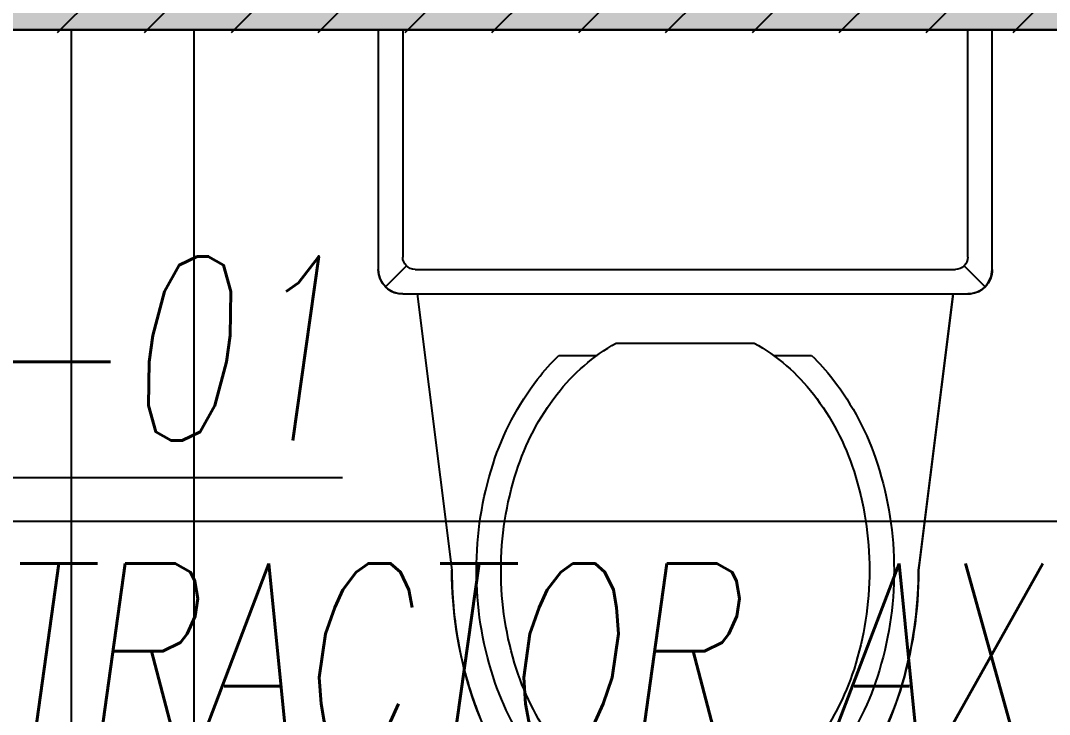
# Model space of a CAD drawing. Header units: millimetres. Extents: x -3 to 53, y -269 to 39.
# Drawn here: x 31.609 to 32.446, y -11.024 to -10.459 of the extents above; entities that cross this region are included whole.
import ezdxf
from ezdxf import colors
from ezdxf.entities.mleader import LeaderData, LeaderLine
from ezdxf.math import Vec2, Vec3

# ---------------------------------------------------------------- set-up
doc = ezdxf.new("R2010")
doc.units = ezdxf.units.MM
doc.header["$LTSCALE"] = 15
doc.linetypes.add('HIDDEN2', pattern=[0.1875, 0.125, -0.0625])
doc.layers.get('0').update_dxf_attribs({"color": 250})
for name, color, linetype in [('A-EST HATCH', 250, 'Continuous'), ('A-EST PLACAS', 250, 'Continuous'), ('A-MURO BAJO', 251, 'Continuous'), ('A-PROYECCIONES', 250, 'HIDDEN2'), ('A-SANITARIOS', 250, 'Continuous'), ('L6 Linea fina', 141, 'Continuous'), ('MURO CF 60', 250, 'Continuous')]:
    doc.layers.add(name, color=color, linetype=linetype)
doc.layers.add('A-MUROS', color=252, linetype='Continuous', lineweight=30)
doc.styles.add('JNV ING', font='romans.shx', dxfattribs={"width": 0.7, "oblique": 8, "height": 0.15})

# ---------------------------------------------------------------- blocks, each defined once
blk = doc.blocks.new('EST-P2')
at = {"layer": 'A-EST HATCH'}
h = blk.add_hatch(color=256, dxfattribs=at)
h.dxf.hatch_style = 1
h.paths.add_polyline_path([(-10.50000063470543, -10.9899665045119), (-10.50000129925456, -4.924999967523888), (-12.00000737878901, -4.924999496749496), (-12.00000785233217, -5.674999358024849), (-12.15000785233315, -5.674999358024849), (-12.15000785233315, -4.725000761257103), (-10.3500001713555, -4.725000079245259), (-10.349999839817, -5.600016880279735), (-8.849999883939319, -5.600016909803802), (-8.849999883834727, -5.100000029723926), (-8.700000001626904, -5.100000000597809), (-8.699999839806424, -5.800016880683231), (-10.34999983985335, -5.800016880273958), (-10.35000075201947, -10.98996648821054)])
h.paths.add_polyline_path([(-31.60000013600984, -0.9250005410205091), (-30.00000013627732, -0.9250005455807155), (-30.00000013572435, 2.174999419983912), (-31.20000014537436, 2.174999411650212), (-31.20000014495872, 2.324999423007618), (-29.85000014606885, 2.324999419538806), (-29.85000013601029, -1.075000545135609), (-31.60000013600984, -1.075000543839124)])
h.paths.add_polyline_path([(-32.40000014606903, 2.324999431198073), (-32.55000014606912, 2.324999429149436), (-32.55000013601057, -1.075000545135609), (-32.40000013601002, -1.075000545135609)])
h.paths.add_polyline_path([(-37.9000013001411, 2.7999636380599), (-38.20000129737505, 2.799963638105872), (-38.20000130011175, 2.649964368369048), (-38.05000998435446, 2.649964368369048), (-38.05000998452397, -0.4250015744579656), (-37.90000014002135, -0.4250015732155958)])
h.paths.add_polyline_path([(-34.95000014635434, 2.174999420458214), (-34.95000015558207, -0.925000545581625), (-33.35000013655736, -0.9250005501800302), (-33.35000013614172, -1.075000550180121), (-35.10000015603055, -1.075000544987816), (-35.10000014578782, 2.324999419862586), (-33.75000014605166, 2.324999424018522), (-33.75000014563648, 2.174999424018885)])
h.paths.add_polyline_path([(-44.20000099346544, 2.649999997754549), (-44.80000099348126, 2.64999999962356), (-44.80000099348126, 2.799999999251213), (-44.05000099344852, 2.799999999244847), (-44.05000099339031, -0.6000000007552444), (-45.20000099343451, -0.6000000007447852), (-45.20000099349272, -0.4500000011175871), (-44.20000099342542, -0.4500000029906914)])
h.paths.add_polyline_path([(-46.00000099348108, 2.799999999254851), (-46.00000099342287, -0.6000000007447852), (-46.15000099339977, -0.6000000007447852), (-46.15000099345798, 2.799999999254851)])
h.paths.add_polyline_path([(-46.95000099350455, -0.4500000029802322), (-48.55000099348126, -0.4500000029802322), (-48.55000099348126, 2.649999997764553), (-47.3500009934578, 2.649999998230214), (-47.3500009934578, 2.799999997857867), (-48.70000099345816, 2.799999999254851), (-48.70000099339995, -0.6000000007447852), (-46.95000099344634, -0.6000000026074304)])
h.paths.add_polyline_path([(-44.20000099346544, -10.90000002779371), (-44.80000099348126, -10.90000002966272), (-44.80000099348126, -11.05000002929037), (-44.05000099344852, -11.050000029284), (-44.05000099339034, -7.649999995072356), (-45.20000099343454, -7.649999995082815), (-45.20000099349275, -7.799999994710014), (-44.20000099342545, -7.799999992836909)])
h.paths.add_polyline_path([(-46.00000099348108, -11.05000002929401), (-46.0000009934229, -7.649999995082815), (-46.1500009933998, -7.649999995082815), (-46.15000099345798, -11.05000002929401)])
h.paths.add_polyline_path([(-46.95000099350457, -7.799999992847368), (-48.55000099348129, -7.799999992847368), (-48.55000099348126, -10.90000002780371), (-47.3500009934578, -10.90000002826937), (-47.3500009934578, -11.05000002789702), (-48.70000099345816, -11.05000002929401), (-48.70000099339998, -7.649999995082815), (-46.95000099344637, -7.64999999322017)])
h.paths.add_polyline_path([(-41.35000063237021, -7.550018344227258), (-41.2000004288308, -7.550018360855873), (-41.20000020748439, -10.89996664186113), (-41.05000013559774, -10.89996614150229), (-41.05000013833467, -11.04996551939586), (-41.34999997975697, -11.04996464716772)])
h.paths.add_polyline_path([(-31.60000022520626, -7.325000390841193), (-30.00000022547374, -7.325000386280987), (-30.00000022492077, -10.42500035184561), (-31.20000023457078, -10.42500034351191), (-31.20000023415514, -10.57500035486931), (-29.85000023526527, -10.5750003514005), (-29.85000022520671, -7.175000386726094), (-31.60000022520626, -7.175000388022578)])
h.paths.add_polyline_path([(-32.40000023526545, -10.57500036305977), (-32.55000023526554, -10.57500036101113), (-32.55000022520699, -7.175000386726094), (-32.40000022520644, -7.175000386726094)])
h.paths.add_polyline_path([(-37.89999314488091, -11.05000035301789), (-38.19999916391139, -11.04996541118512), (-38.19999922330497, -10.89999983221252), (-38.05001009855857, -10.90000036660145), (-38.05001007372039, -7.824999357403737), (-37.90000022921777, -7.824999358645652)])
h.paths.add_polyline_path([(-34.95000023555076, -10.42500035231991), (-34.95000024477849, -7.325000386280077), (-33.35000022575377, -7.325000381681672), (-33.35000022533814, -7.175000381681581), (-35.10000024522697, -7.175000386873887), (-35.10000023498424, -10.57500035172428), (-33.75000023524808, -10.57500035588022), (-33.7500002348329, -10.42500035588058)])
h.paths.add_polyline_path([(-18.45000085748325, -0.9250005410205091), (-20.05000085721576, -0.9250005455807155), (-20.05000085776874, 2.174999419983912), (-18.85000084811873, 2.174999411650212), (-18.85000084853436, 2.324999423007618), (-20.20000084742423, 2.324999419538806), (-20.20000085748279, -1.075000545135609), (-18.45000085748325, -1.075000543839124)])
h.paths.add_polyline_path([(-17.65000084742405, 2.324999431198073), (-17.50000084742396, 2.324999429149436), (-17.50000085748252, -1.075000545135609), (-17.65000085748306, -1.075000545135609)])
h.paths.add_polyline_path([(-11.85000085309849, 2.799963638105872), (-11.85000085309022, 2.649964368377319), (-11.99999098413082, 2.64999952039522), (-11.99999100896912, -0.4250015744579656), (-12.15000085347174, -0.4250015732155958), (-12.15000085305795, 2.799963721959003)])
h.paths.add_polyline_path([(-15.10000084713874, 2.174999420458214), (-15.10000083791101, -0.925000545581625), (-16.70000085693573, -0.9250005501800302), (-16.70000085735137, -1.075000550180121), (-14.95000083746254, -1.075000544987816), (-14.95000084770527, 2.324999419862586), (-16.30000084744142, 2.324999424018522), (-16.30000084785661, 2.174999424018885)])
h.paths.add_polyline_path([(-10.35000128359141, -2.449983120607705), (-8.70000056467859, -2.449983120198432), (-8.70000056453003, -3.150000000283853), (-8.850000001626114, -3.150000000328028), (-8.849999883939404, -2.649983473652753), (-10.34999983981692, -2.649982905311585), (-10.35000017135584, -3.52500085261649), (-12.15000794152957, -3.525000170604596), (-12.15000794152959, -2.575001573836882), (-12.00000469757745, -2.575001573836882), (-12.00000747230165, -3.325000958923429), (-10.50000139276744, -3.325001001447635), (-10.50000148259957, 2.739964582304204), (-10.35000055847362, 2.739965046626345)])
h.paths.add_polyline_path([(-5.850000000027677, 2.649999997754549), (-5.250000000011852, 2.64999999962356), (-5.250000000011852, 2.799999999251213), (-6.000000000044594, 2.799999999244847), (-6.000000000102773, -0.6000000007552444), (-4.850000000058571, -0.6000000007447852), (-4.850000000000364, -0.4500000011175871), (-5.850000000067666, -0.4500000029906914)])
h.paths.add_polyline_path([(-4.050000000012034, 2.799999999254851), (-4.050000000070213, -0.6000000007447852), (-3.900000000093314, -0.6000000007447852), (-3.900000000035135, 2.799999999254851)])
h.paths.add_polyline_path([(-3.09999999998854, -0.4500000029802322), (-1.500000000011823, -0.4500000029802322), (-1.500000000011852, 2.649999997764553), (-2.700000000035317, 2.649999998230214), (-2.700000000035317, 2.799999997857867), (-1.350000000034953, 2.799999999254851), (-1.350000000093132, -0.6000000007447852), (-3.100000000046748, -0.6000000026074304)])
h.paths.add_polyline_path([(-4.050000847831001, -11.05000002929401), (-4.050000000070213, -7.649964681646122), (-3.900000000093314, -7.649964681646122), (-3.900000847854102, -11.05000002929401)])
h.paths.add_polyline_path([(-3.09999999998854, -7.799964679410675), (-1.500000000011823, -7.799964679410675), (-1.500000847830819, -10.90000002780371), (-2.700000847854284, -10.90000002826937), (-2.700000847854284, -11.05000002789702), (-1.35000084785392, -11.05000002929401), (-1.350000000093132, -7.649964681646122), (-3.100000000046748, -7.649964679783476)])
h.paths.add_polyline_path([(-8.70000056466219, -7.55001836576778), (-8.850000564662167, -7.550018339315354), (-8.85000044438766, -10.89996478176466), (-8.999999603813933, -10.89996411300831), (-8.999999603813933, -11.04996541118512), (-8.700001370706843, -11.05000003078299)])
h.paths.add_polyline_path([(-18.45000076828683, -7.325000390841193), (-20.05000076801934, -7.325000386280987), (-20.05000076857232, -10.42500035184561), (-18.85000075892231, -10.42500034351236), (-18.85000075933795, -10.57500035486931), (-20.20000075822782, -10.5750003514005), (-20.20000076828637, -7.175000386726094), (-18.45000076828683, -7.175000388022578)])
h.paths.add_polyline_path([(-17.65000075822763, -10.57500036305977), (-17.50000075822754, -10.57500036101113), (-17.5000007682861, -7.175000386726094), (-17.65000076828665, -7.175000386726094)])
h.paths.add_polyline_path([(-12.15000075772195, -11.05000035217212), (-11.85000182986579, -11.04996457004905), (-11.85000182958157, -10.89996541194492), (-11.9999908949344, -10.90000045225691), (-11.9999909197727, -7.824999357403737), (-12.15000076427532, -7.824999358645652)])
h.paths.add_polyline_path([(-15.10000075794233, -10.42500035231991), (-15.10000074871459, -7.325000386280077), (-16.70000076773931, -7.325000381681672), (-16.70000076815495, -7.175000381681581), (-14.95000074826612, -7.175000386873887), (-14.95000075850885, -10.57500035172428), (-16.30000075824501, -10.57500035588022), (-16.30000075866019, -10.42500035588058)])
h.paths.add_polyline_path([(-39.70000118196484, -4.725000094042443), (-37.89999314115994, -4.725000761257103), (-37.89999350098716, -5.674999358024849), (-38.04999674493931, -5.674999358024849), (-38.04999397453133, -4.924999496750367), (-39.54999955291305, -4.924999967525252), (-39.55000048054964, -10.98996514186822), (-39.70000029600939, -10.98996648821105), (-39.70000115363882, -5.800016880273958), (-41.35000115368575, -5.800016880683231), (-41.35000115383218, -5.100000029755304), (-41.2000011096593, -5.100000029723926), (-41.20000110955471, -5.60001688064585), (-39.70000115367611, -5.600016880273866)])
h.paths.add_polyline_path([(-6.000000847863561, -11.050000029284), (-6.000000000102773, -7.649964681635662), (-4.850000000058571, -7.649964681646122), (-4.850000000000364, -7.79996468127332), (-5.850000000067666, -7.799964679400215), (-5.850000847846644, -10.90000002779371), (-5.250000847830819, -10.90000002966272), (-5.250000847830819, -11.05000002929037)])
h.paths.add_polyline_path([(-3.096755040751759, -2.700000001541412), (-2.949999999019383, -2.700000001541412), (-2.949999999019383, -1.500000000745331), (-5.100000000103137, -1.500000000745331), (-5.100000000160435, -1.650000000744967), (-4.649999999076783, -1.650000000744967), (-4.649999999076783, -3.250000000744969), (-4.44999999907678, -3.250000000744969), (-4.44999999907678, -1.650000000744967), (-3.099999999076772, -1.650000000744967), (-3.100000000106775, -2.700000001486387)], flags=17)
h.paths.add_polyline_path([(-3.096755040751759, -5.549964680849495), (-2.949999999019383, -5.549964680849495), (-2.949999999019383, -6.749964681645576), (-5.100000000103137, -6.749964681645576), (-5.100000000160435, -6.59996468164594), (-4.649999999076783, -6.599982340891316), (-4.649999999076783, -5.000000000136694), (-4.44999999907678, -5.000000000136694), (-4.44999999907678, -6.600000000136696), (-3.099999999076772, -6.59996468164594), (-3.100000000106775, -5.54996468090452)], flags=17)
h.paths.add_polyline_path([(-8.850051767291461, -4.050000000440832), (-6.000000001065018, -4.050000001516306), (-6.000000000102773, -1.499999999712145), (-5.850000000102682, -1.500000000745331), (-5.850000000102682, -4.050001442174107), (-3.099999999757529, -4.050000000440832), (-3.099999999757529, -3.450036362671323), (-2.949999999693773, -3.450036362727712), (-2.949999999983447, -4.050000000594533), (-0.2000000016540042, -4.050000001721948), (-0.2000000000232802, 0), (0, 0), (-3.239819079681183e-09, -8.250000000881663), (-0.2000000000232802, -8.250000000881663), (-0.2000006736274287, -4.199999999313416), (-2.950000671956872, -4.200000000440831), (-2.949999999693773, -4.799964680848131), (-3.099999999757529, -4.79996468090452), (-3.099999999983083, -4.19999855767372), (-5.850000673039716, -4.199998558707556), (-5.850000000102682, -6.749964681645576), (-6.000000000102773, -6.749964682678762), (-6.000000001065018, -4.19999999936536), (-8.850053003186957, -4.200000000440831)])
h.paths.add_polyline_path([(-8.700001370706389, 2.800000000743829), (-8.69999987801856, -0.6999816748217782), (-8.850000555554828, -0.6999816801734013), (-8.85000044438766, 2.649963738188823), (-8.999999725800535, 2.649964368360791), (-9.000001540133582, 2.799964367608759)])
h.paths.add_polyline_path([(-39.70000205580655, 2.739965444635182), (-39.70000115363871, -2.449983120607705), (-41.35000115368564, -2.449983120198432), (-41.35000099186618, -3.150036361468789), (-41.20000110963838, -3.150036361499712), (-41.20000110955459, -2.64998312023581), (-39.70000151350334, -2.649983120607928), (-39.70000118196444, -3.525000964330488), (-37.89999305196352, -3.525000170604596), (-37.89999341179075, -2.575001573836882), (-38.04999341179175, -2.575001573836882), (-38.0499938810183, -3.32500109081586), (-39.54999945940025, -3.325001019594495), (-39.55000067059947, 2.739964814463612)])
h.paths.add_polyline_path([(-47.10000099350967, -4.050013291886113), (-49.85000099183894, -4.050000000440832), (-49.85000099346981, 0), (-50.05000099349309, 0), (-50.0500009902533, -8.249964682390907), (-49.85000099346981, -8.249964682390907), (-49.85000099183908, -4.199964681645394), (-47.10000099350967, -4.199987751689729), (-47.10000099379933, -4.799999999338883), (-46.95000099373557, -4.799999999395272), (-46.95000099351003, -4.199988987585254), (-44.20000099242682, -4.199998875389735), (-44.2000009933904, -6.750000000136328), (-44.05000099339031, -6.750000001169514), (-44.05000099242807, -4.199964681950075), (-41.1999479908967, -4.199964681950075), (-41.19994922620162, -4.050036361625768), (-44.05000099242807, -4.050036361625768), (-44.05000099339031, -1.500036360897081), (-44.2000009933904, -1.500036361930267), (-44.20000099242679, -4.050037803359043), (-46.95000099351003, -4.050012055990589), (-46.95000099892866, -3.450000001542321), (-47.10000099899241, -3.45000000159871)])
h.paths.add_polyline_path([(-41.35000124205135, 2.799963638059914), (-41.05000138967904, 2.799964367609256), (-41.05000138967904, 2.649964368369048), (-41.20000054910543, 2.649963738188823), (-41.19997714589408, -0.6999816781187462), (-41.35000063237021, -0.6999816768766323)])
h.paths.add_polyline_path([(-46.95324595793443, -2.700000001597346), (-47.1000009996668, -2.700000001597346), (-47.1000009944737, -1.500036361930267), (-44.95000099338995, -1.500036361930267), (-44.95000099333265, -1.650036361929903), (-45.40000099441633, -1.650036374221379), (-45.40000100710429, -3.250036374221381), (-45.6000010071043, -3.250036373031882), (-45.60000099441632, -1.650036373031881), (-46.95000099441631, -1.650036361929903), (-46.95000099857941, -2.700000001542321)], flags=17)
h.paths.add_polyline_path([(-46.95324595274134, -5.549999999339793), (-47.10000099447372, -5.549999999339793), (-47.1000009944737, -6.750000000136328), (-44.95000099338995, -6.750000000136328), (-44.95000099333265, -6.600000000136692), (-45.40000103366975, -6.600036373613108), (-45.40000102098178, -5.00003637361311), (-45.60000102098176, -5.000036372423612), (-45.60000103366976, -6.60003637242361), (-46.95000099441631, -6.600000000136692), (-46.95000099338633, -5.549999999395272)], flags=17)
h.paths.add_polyline_path([(-26.70002107612815, -3.524989066315033), (-26.85003771051467, -3.524989066315033), (-26.85003754128025, 0.1750037156820845), (-26.70002090689373, 0.1750037156820845)])
h.paths.add_polyline_path([(-22.44999903582013, -3.524996079928457), (-13.05000794153011, -3.524999829600471), (-13.05000795735441, -3.375001401399583), (-16.60001236679109, -3.375001463395744), (-16.60001236679064, -1.975000542962459), (-16.80001236679118, -1.975000542962004), (-16.80001236679072, -3.375000964293246), (-19.70001238532178, -3.375000964293246), (-19.70001238532178, -1.975000537769699), (-19.85001238532097, -1.975000537769699), (-19.85001238532188, -3.375000964293246), (-22.24999903580967, -3.375000964215328), (-22.24999903572251, -2.124998626029331), (-20.59999902051256, -2.125000544220061), (-20.59999902070537, -1.975000608505784), (-22.87500080057644, -1.975000544541341), (-22.87499903584203, -2.124997928505433), (-22.44999903572251, -2.124998626018872)])
h.paths.add_polyline_path([(-22.89999903580656, -3.524996313768774), (-24.90000054445978, -3.524996313713924), (-24.90000054470833, -3.374996316995759), (-23.05000054549373, -3.374996313764591), (-23.05000054470877, 0.02500371565759352), (-24.90000054471518, 0.02500371567260018), (-24.90000054470495, 0.174996042145569), (-23.05000054336863, 0.1749976480762889), (-23.05000054401717, 2.324999403769986), (-22.20000084905132, 2.324999403474401), (-22.20000084786807, 2.174999404964517), (-22.90000079628544, 2.17499940515733)])
h.paths.add_polyline_path([(-27.60000206045929, -2.125001903451029), (-27.60000311738412, -3.524996304909944), (-36.99999305196297, -3.524999829600471), (-36.99999303613868, -3.375001401399583), (-33.44998862670201, -3.375001463395744), (-33.44998862670201, -1.975000542962459), (-33.24998862670191, -1.975000542962004), (-33.24998862670236, -3.375000964293246), (-30.34998860817132, -3.375000964293246), (-30.34998860817132, -1.975000537769699), (-30.19998860817168, -1.975000537769699), (-30.19998860817122, -3.375000964293246), (-27.80000311738412, -3.375003597187373), (-27.80000311729695, -2.125001790207833), (-29.4500031325905, -2.125000544541432), (-29.45000313258959, -1.975000608827155), (-27.2550382360171, -1.975000547613146), (-27.25504338835097, -2.125002243186259)])
h.paths.add_polyline_path([(-27.23003832860366, 2.174999405249658), (-27.85000014562502, 2.174999404964517), (-27.85000014444176, 2.324999403474401), (-27.03003858087193, 2.324999403759541), (-27.03004354942088, -3.524996079940767), (-27.23004124878013, -3.524996136185024)])
h.paths.add_polyline_path([(-27.03003832521351, -6.300000384269438), (-27.03003832521351, -10.57499842788046), (-27.85000023363818, -10.5750003353361), (-27.85000023482144, -10.42500033682621), (-27.23003832521352, -10.42500033702902), (-27.23003832521352, -6.300000384269445)])
h.paths.add_polyline_path([(-28.99998904648918, -6.275000232744301), (-28.99998904668199, -6.125000297030024), (-27.23003832521352, -6.125000387330712), (-27.23003832521352, -4.874982653183416), (-29.74998869736766, -4.874999967567543), (-29.74998869736811, -6.275000394092), (-29.89998869736775, -6.275000394092), (-29.89998869736775, -4.874999967568453), (-33.24998871589878, -4.874999967568453), (-33.24998871589833, -6.275000388899695), (-33.44998871589888, -6.27500038889924), (-33.44998871589843, -4.874999468465955), (-36.9999931253351, -4.874999530462116), (-36.99999314115939, -4.725001102261228), (-27.03003832521351, -4.725004851943833), (-27.03003832521351, -6.275000384269443)])
h.paths.add_polyline_path([(-23.05000373867705, -6.300000396544284), (-23.05001129453589, -10.02496565569915), (-26.70000054287769, -10.02498012681208), (-26.7000005436239, -7.374980125363614), (-24.35000054419424, -7.374980126247642), (-24.35000054427383, -6.824979881602154), (-24.0500005442741, -6.824979881602154), (-24.05000054427364, -6.674979844576988), (-24.50000054431979, -6.674979844576995), (-24.50000054426508, -7.224980140518561), (-26.70000247697979, -7.224981228847199), (-26.70001443003252, -4.874999983194311), (-24.05000054386423, -4.874999983194311), (-24.05000054386423, -4.724982398812848), (-26.85002808715944, -4.724982398812823), (-26.850001499095, -10.17499876448456), (-23.05001159885529, -10.17499217372289), (-23.05001241024681, -10.57500033651402), (-22.2000007598549, -10.5750003353361), (-22.20000075867165, -10.42500033682621), (-22.90000070708902, -10.4250003371218), (-22.90000079911783, -6.300000384258997)])
h.paths.add_polyline_path([(-21.05001194690783, -6.275000232744301), (-21.05001194690692, -6.125000297030024), (-22.85000071153513, -6.125000388265089), (-22.85000071153513, -4.87499996754751), (-20.30001229612408, -4.874999967568453), (-20.30001229612544, -6.275000394092), (-20.15001229612535, -6.275000394092), (-20.15001229612535, -4.874999967568453), (-16.80001227759431, -4.874999967568453), (-16.80001227759476, -6.27500038889924), (-16.60001227759467, -6.27500038889924), (-16.60001227759467, -4.874999468465955), (-13.05000785233324, -4.875000368994858), (-13.05000785233369, -4.725001102261228), (-23.05000054386483, -4.724988897379387), (-23.05000368796612, -6.275000396544286)])
at = {"layer": 'A-EST PLACAS'}
blk.add_lwpolyline([(-21.05001194690783, -6.275000232744301), (-21.05001194690783, -6.125000297030024), (-22.85000071153513, -6.125000388265089), (-22.85000071153513, -4.87499996754751), (-20.30001229612408, -4.874999967568453), (-20.30001229612544, -6.275000394092), (-20.15001229612535, -6.275000394092), (-20.15001229612535, -4.874999967568453), (-16.80001227759431, -4.874999967568453), (-16.80001227759431, -6.27500038889924), (-16.60001227759467, -6.27500038889924), (-16.60001227759467, -4.874999468465955), (-13.05000785233324, -4.875000368994858), (-13.05000785233324, -4.725001102261228), (-23.05000054386483, -4.724988897379387), (-23.05000368796612, -6.275000396544286)], close=True, dxfattribs=at)
blk = doc.blocks.new('SIFON JET_PLANTA')
at = {"extrusion": (-2.646977960169689e-23, 6.617444900424221e-24, -1)}
for p, q in [((-0.2110491151570617, 0.2419342323873774, -3.260684523665769e-09), (-0.2091421356236882, 0.2441421356238056, 9.187747547508898e-07)), ((-0.209142135623722, 0.2441421356237647, -3.428540049601001e-09), (-0.2076562230664241, 0.2454861233914141, 9.186608653103385e-07)), ((-0.2076562230664578, 0.2454861233913732, -3.542429490152305e-09), (-0.2054873268334223, 0.2470298554277655, 9.185133990765679e-07)), ((-0.2054873268334561, 0.2470298554277246, -3.689895723922894e-09), (-0.2006745375231418, 0.2491781027190072, 9.182435303340176e-07)), ((-0.2006745375231755, 0.2491781027189663, -3.959764466473254e-09), (-0.1949999999999577, 0.2500000000000551, 9.1800217611641e-07)), ((-0.1949999999999914, 0.2500000000000142, -4.201118684080885e-09), (-0.1949999999999914, 0.2500000000000142, 9.180021761164091e-07)), ((-0.1949999999999914, 0.250000000000032, -4.201118684081732e-09), (-0.1605058142523461, 0.250000000000032, 9.167593999205773e-07)), ((-0.1605058142523799, 0.250000000000016, -5.44389487991362e-09), (-0.09749999999993442, 0.250000000000016, 9.144893905130537e-07)), ((-0.09749999999996817, 0.2500000000000124, -7.713904287437118e-09), (-0.03228240832191531, 0.2500000000000124, 9.121396939270839e-07)), ((-0.03228240832194906, 0.2500000000000124, -1.006360087340691e-08), (9.059419880941277e-14, 0.2500000000000124, 9.109766049096974e-07)), ((5.684341886080801e-14, 0.2500000000000107, -1.122668989079351e-08), (8.704148513061227e-14, -0.2499999999999467, 9.334299846912792e-07)), ((-0.2148648745153778, 0.2323209395701191, -2.691506340256937e-09), (-0.214189635780313, 0.2356354129057401, 9.193386183168464e-07)), ((-0.2141896357803468, 0.2356354129056992, -2.864676483644466e-09), (-0.2128690177696928, 0.2389832179059717, 9.191406992638137e-07)), ((-0.2128690177697266, 0.2389832179059308, -3.062595536677235e-09), (-0.211049115157028, 0.2419342323874183, 9.189426102768251e-07)), ((-0.214999999999975, 0.2277777561377246, -2.482618316187103e-09), (-0.2148648745153441, 0.23232093957016, 9.195117884602339e-07)), ((-0.214999999999975, 0.223407229875134, -2.286352144148442e-09), (-0.214999999999975, 0.2277777561377654, 9.197206764843035e-07)), ((-0.432210441967305, 0.1909736947541507, 6.995914495634127e-09), (-0.2149999999999412, 0.2181249999999277, 9.201541504833075e-07)), ((-0.214999999999975, 0.2181249999998869, -2.049144317183412e-09), (-0.214999999999975, 0.2234072298751748, 9.199169426563425e-07)), ((-0.501611515915414, 0.1841594235842532, 9.802342803657152e-09), (-0.486451737762966, 0.1866929083471653, 9.313456818802872e-07)), ((-0.4864517377629998, 0.1866929083471245, 9.142387079796397e-09), (-0.476325640091158, 0.1879815781804677, 9.309229830721864e-07)), ((-0.4763256400911917, 0.1879815781804268, 8.719688271695474e-09), (-0.472601072678053, 0.1883752455952905, 9.307711139053948e-07)), ((-0.4726010726780867, 0.1883752455952497, 8.56781910490419e-09), (-0.4635665261400082, 0.1891519924890659, 9.304107309244032e-07)), ((-0.4635665261400419, 0.189151992489025, 8.207436123912353e-09), (-0.4548818271279345, 0.1896621040887752, 9.300749261766331e-07)), ((-0.4548818271279682, 0.1896621040887343, 7.871631376142573e-09), (-0.4489610642710851, 0.189877525156156, 9.298519356937922e-07)), ((-0.4489610642711188, 0.1898775251561151, 7.648640893301575e-09), (-0.4400000000002287, 0.1900000000001096, 9.295235814114594e-07)), ((-0.4400000000002624, 0.1900000000000688, 7.320286610968538e-09), (-0.4322104419672712, 0.1909736947541916, 9.291992092961248e-07)), ((-0.538456097529151, 0.1748689170808753, 1.154700694393088e-08), (-0.5346469604196233, 0.1760426435289713, 9.335603557289292e-07)), ((-0.5346469604196571, 0.1760426435289304, 1.135706092843837e-08), (-0.526487400676082, 0.178387881251723, 9.331610614306326e-07)), ((-0.5264874006761158, 0.1783878812516821, 1.095776663014199e-08), (-0.5215876260469106, 0.1796871359188952, 9.329261842390465e-07)), ((-0.5215876260469443, 0.1796871359188543, 1.072288943855563e-08), (-0.5148298055683025, 0.1813470437631661, 9.326081685464604e-07)), ((-0.5148298055683362, 0.1813470437631253, 1.040487374596956e-08), (-0.5079056557306192, 0.1828912696060172, 9.322893551486932e-07)), ((-0.5079056557306529, 0.1828912696059763, 1.008606034820244e-08), (-0.5016115159153802, 0.184159423584294, 9.32005637604148e-07)), ((-0.5692866238860397, 0.1629336877654417, 1.319375920308261e-08), (-0.5517389661650203, 0.1702846322552549, 9.344347298871692e-07)), ((-0.551738966165054, 0.1702846322552141, 1.223143508667838e-08), (-0.5464986426603478, 0.1721905151990395, 9.341603414963225e-07)), ((-0.5464986426603815, 0.1721905151989986, 1.195704669583162e-08), (-0.5384560975291173, 0.1748689170809161, 9.337503017444218e-07)), ((-0.5567837164978986, -0.1683267732967924, 2.761913120311406e-08), (-0.5597879627215061, -0.167102219350447, 9.498756739502055e-07)), ((-0.5542599550127232, -0.1693215216444433, 2.757287460992193e-08), (-0.5567837164978648, -0.1683267732967515, 9.498224260036049e-07)), ((-0.5509595690538625, -0.1705762700116864, 2.751031310565623e-08), (-0.5542599550126894, -0.1693215216444024, 9.497761694104127e-07)), ((-0.5491110235095409, -0.1712564991909034, 2.747425954077591e-08), (-0.5509595690538287, -0.1705762700116455, 9.497136079061471e-07)), ((-0.5464654464370966, -0.1722021797022677, 2.742141062860887e-08), (-0.5491110235095071, -0.1712564991908625, 9.496775543412665e-07)), ((-0.5448715340302499, -0.1727562536923344, 2.73888659108735e-08), (-0.5464654464370629, -0.1722021797022268, 9.496247054290997e-07)), ((-0.5427723222940095, -0.1734681511094109, 2.734520331942132e-08), (-0.5448715340302162, -0.1727562536922935, 9.495921607113643e-07)), ((-0.5412394318687621, -0.1739752837544817, 2.731274915274605e-08), (-0.5427723222939758, -0.1734681511093701, 9.495484981199122e-07)), ((-0.5384560975291528, -0.1748689170808415, 2.725259977277297e-08), (-0.5412394318687284, -0.1739752837544408, 9.495160439532369e-07)), ((-0.5351533924545393, -0.1758895127052984, 2.717943967316116e-08), (-0.5384560975285897, -0.1748689170809676, 9.494558945732523e-07)), ((-0.5384560975286234, -0.1748689170810085, 2.725259977276138e-08), (-0.5384560975286234, -0.1748689170810085, 9.494558945732636e-07)), ((-0.5320595838921651, -0.1768111126866945, 2.710936024268324e-08), (-0.5351533924545055, -0.1758895127052575, 9.493827344736519e-07)), ((-0.5295692091748609, -0.1775289582753832, 2.705187172138512e-08), (-0.5320595838921314, -0.1768111126866536, 9.493126550431741e-07)), ((-0.5267012421251263, -0.1783293271099691, 2.698448493975855e-08), (-0.5295692091748272, -0.1775289582753423, 9.49255166521876e-07)), ((-0.5238420334428611, -0.1790994117894442, 2.691605374631788e-08), (-0.5267012421250925, -0.1783293271099282, 9.491877797402494e-07)), ((-0.5267012421251263, -0.1783293271099691, 2.698448493975855e-08), (-0.5267012421251263, -0.1783293271099691, 9.491877797402494e-07)), ((-0.5217330945473755, -0.179649728174665, 2.686478461867758e-08), (-0.5238420334428273, -0.1790994117894034, 9.491193485468087e-07)), ((-0.5177102066111399, -0.1806581262686304, 2.676512960864445e-08), (-0.5217330945473417, -0.1796497281746241, 9.490680794191684e-07)), ((-0.5151304930052749, -0.1812764118060528, 2.669995141563581e-08), (-0.5177102066111061, -0.1806581262685896, 9.489684244091353e-07)), ((-0.5117511578319984, -0.1820530673352501, 2.661307588392227e-08), (-0.5151304930052412, -0.181276411806012, 9.489032462161267e-07)), ((-0.5093515742608314, -0.1825817740042552, 2.655036482182427e-08), (-0.5117511578319647, -0.1820530673352092, 9.488163706844131e-07)), ((-0.5066197257854679, -0.1831607982914196, 2.647794233145057e-08), (-0.5093515742607977, -0.1825817740042144, 9.487536596223152e-07)), ((-0.5022170271248463, -0.1840429912004655, 2.635893581814185e-08), (-0.5066197257854341, -0.1831607982913788, 9.486812371319412e-07)), ((-0.4973845327091819, -0.184939414917233, 2.622508343772264e-08), (-0.5022170271248125, -0.1840429912004247, 9.485622306186325e-07)), ((-0.4950185326224759, -0.1853510551841211, 2.61583252677824e-08), (-0.4973845327091482, -0.1849394149171921, 9.484283782382135e-07)), ((-0.4973845327091819, -0.184939414917233, 2.622508343772264e-08), (-0.4973845327091819, -0.184939414917233, 9.484283782382135e-07)), ((-0.4936322137527611, -0.1855839649652751, 2.611883740448157e-08), (-0.4950185326224421, -0.1853510551840802, 9.48361620068273e-07)), ((-0.4915561192845637, -0.1859213483981694, 2.605918948570524e-08), (-0.4936322137527274, -0.1855839649652342, 9.483221322049724e-07)), ((-0.4883773329170431, -0.186411495478513, 2.596667327471117e-08), (-0.4915561192845299, -0.1859213483981286, 9.482624842861959e-07)), ((-0.4861710798785577, -0.1867329505178024, 2.590162063619447e-08), (-0.4883773329170094, -0.1864114954784721, 9.48169968075202e-07)), ((-0.482379965094573, -0.1872496175366205, 2.578823403230739e-08), (-0.4861710798785239, -0.1867329505177615, 9.481049154366853e-07)), ((-0.4812123981290171, -0.1873996734484074, 2.575290678857124e-08), (-0.4823799650945393, -0.1872496175365796, 9.479915288327982e-07)), ((-0.4784655984097395, -0.1877359104666017, 2.566904283674267e-08), (-0.4812123981289833, -0.1873996734483665, 9.479562015890619e-07)), ((-0.4760831043526306, -0.188008523113778, 2.559544713273929e-08), (-0.4784655984097057, -0.1877359104665608, 9.478723376372335e-07)), ((-0.473477374897934, -0.188286493872809, 2.551404919196339e-08), (-0.4760831043525968, -0.1880085231137372, 9.477987419332301e-07)), ((-0.4694569532411084, -0.1886741291949683, 2.538660659391199e-08), (-0.4734773748979002, -0.1882864938727682, 9.477173439924543e-07)), ((-0.4651118553798419, -0.1890369641650267, 2.524635267295835e-08), (-0.4694569532410746, -0.1886741291949274, 9.475899013944028e-07)), ((-0.4639231279697302, -0.1891261001656268, 2.520752733285396e-08), (-0.4651118553798081, -0.1890369641649858, 9.474496474734492e-07)), ((-0.4651118553798419, -0.1890369641650267, 2.524635267295835e-08), (-0.4651118553798419, -0.1890369641650267, 9.474496474734492e-07)), ((-0.4618997463822261, -0.1892678333868965, 2.514099256679302e-08), (-0.4639231279696965, -0.189126100165586, 9.474108221333446e-07)), ((-0.4591747631283489, -0.1894388507389362, 2.505049515119853e-08), (-0.4618997463821923, -0.1892678333868556, 9.473442873672839e-07)), ((-0.4568088409443885, -0.1895688704977267, 2.497109312353752e-08), (-0.4591747631283152, -0.1894388507388953, 9.472537899516894e-07)), ((-0.4550217793499662, -0.1896557155434166, 2.491060777885496e-08), (-0.4568088409443547, -0.1895688704976859, 9.471743879240284e-07)), ((-0.4518108786426467, -0.1897872096384088, 2.480082859073221e-08), (-0.4550217793499325, -0.1896557155433758, 9.471139025793456e-07)), ((-0.4489813006263805, -0.1898749299486351, 2.470282217515992e-08), (-0.4518108786426129, -0.1897872096383679, 9.47004123391223e-07)), ((-0.4467311796758633, -0.189930900528914, 2.462426699172246e-08), (-0.4489813006263468, -0.1898749299485942, 9.469061169756508e-07)), ((-0.4428065726070525, -0.1899937610747742, 2.448569187349893e-08), (-0.4467311796758295, -0.1899309005288732, 9.468275617922131e-07)), ((-0.4400000000000013, -0.1900000000000386, 2.438485524496632e-08), (-0.4428065726070187, -0.1899937610747333, 9.466889866739898e-07)), ((-0.2149999999999768, -0.2181249999998567, 1.754142954223564e-08), (-0.4399999999999675, -0.1899999999999977, 9.465881500454572e-07)), ((-0.2149999999999768, -0.2269573117009198, 1.793806004018215e-08), (-0.2149999999999768, -0.2181249999998158, 9.397447243427263e-07)), ((-0.2149999999999768, -0.2300000000000022, 1.807469731205466e-08), (-0.2149999999999768, -0.226957311700879, 9.40141354840673e-07)), ((-0.214695445550209, -0.2334769849839446, 1.821986477933241e-08), (-0.214999999999943, -0.2299999999999613, 9.402779921125455e-07)), ((-0.2137821787714209, -0.236872391184896, 1.833943777288396e-08), (-0.2146954455501753, -0.2334769849839038, 9.404231595798232e-07)), ((-0.2126248424157993, -0.2394533025878864, 1.841364096647326e-08), (-0.2137821787713872, -0.2368723911848551, 9.405427325733745e-07)), ((-0.2137821787714209, -0.236872391184896, 1.833943777288396e-08), (-0.2137821787714209, -0.236872391184896, 9.405427325733745e-07)), ((-0.210784895309601, -0.2422815748202272, 1.847435884394304e-08), (-0.2126248424157655, -0.2394533025878456, 9.406169357669638e-07)), ((-0.2126248424157993, -0.2394533025878864, 1.841364096647326e-08), (-0.2126248424157993, -0.2394533025878864, 9.406169357669638e-07)), ((-0.2091421356237255, -0.2441421356237345, 1.849872431778531e-08), (-0.2107848948612876, -0.2422815753963388, 9.406776536541562e-07)), ((-0.2107848948613213, -0.2422815753963796, 1.847435885366533e-08), (-0.2107848953095672, -0.2422815748201863, 9.406776536444339e-07)), ((-0.210784895309601, -0.2422815748202272, 1.847435884394304e-08), (-0.210784895309601, -0.2422815748202272, 9.406776536444339e-07)), ((-0.2089551674391092, -0.2439551674392266, 1.848359198609606e-08), (-0.2091421356236918, -0.2441421356236937, 9.407020191182762e-07)), ((-0.2066631592050463, -0.2462471756732612, 1.850394086901055e-08), (-0.2089551674390755, -0.2439551674391858, 9.406868867865869e-07)), ((-0.2089551674391092, -0.2439551674392266, 1.848359198609606e-08), (-0.2089551674391092, -0.2439551674392266, 9.406868867865869e-07)), ((-0.2029210535074544, -0.2483645558435832, 1.846420283306158e-08), (-0.2066631592050125, -0.2462471756732203, 9.407072356695014e-07)), ((-0.2066631592050463, -0.2462471756732612, 1.850394086901055e-08), (-0.2066631592050463, -0.2462471756732612, 9.407072356695014e-07)), ((-0.1995164343200937, -0.2494833729377746, 1.839178172160033e-08), (-0.2029210535074206, -0.2483645558435423, 9.406674976335524e-07)), ((-0.2029210535074544, -0.2483645558435832, 1.846420283306158e-08), (-0.2029210535074544, -0.2483645558435832, 9.406674976335524e-07)), ((-0.194999999999995, -0.2499999999999858, 1.825226109750127e-08), (-0.1995164343200599, -0.2494833729377337, 9.405950765220912e-07)), ((5.329070518200751e-14, -0.2499999999999876, 1.122668989078864e-08), (-0.1949999999999612, -0.2499999999999876, 9.404555558979921e-07))]:
    blk.add_line(p, q, dxfattribs=at)
for p, q in [((-0.2091421356237504, 0.2441421356238926, -3.428540049605766e-09), (-0.1920710678117779, 0.2270710678117904, 9.189263149220095e-07)), ((-0.1949999999999932, 0.2500000000000302, -4.201118684081573e-09), (8.881784197001252e-14, 0.2500000000000302, 9.109766049096966e-07)), ((5.506706202140776e-14, 0.2500000000000284, -1.12266898907942e-08), (6.039613253960852e-14, -0.2499999999999307, 9.334299846912799e-07)), ((-0.2150000000000034, -0.2299999999999862, 1.807469731205487e-08), (-0.2150000000000034, 0.2300000000000892, 9.196208827134887e-07)), ((-0.1850000000000307, 0.2300000000000626, -3.663269195726677e-09), (6.039613253960852e-14, 0.2300000000000626, 9.118747401009601e-07)), ((-0.2150000000000034, 0.2181249999999029, -2.049144317182988e-09), (-0.4399999999999924, 0.1900000000001221, 9.295235814114502e-07)), ((-0.1950000000000216, -0.2199999999997697, 1.690505831059759e-08), (-0.1950000000000216, 0.219999999999871, 9.193493789033141e-07)), ((-0.2650000000000734, 0.0717757025072654, 6.324356912100475e-09), (-0.2650000000000734, 0.102805074353979, 9.271342231716766e-07)), ((-0.2549999999999688, -0.05620467877176338, 1.171125542008789e-08), (-0.2549999999999688, 0.05620467877186108, 9.288666102287191e-07)), ((-0.2650000000000716, -0.1028050743538813, 1.416421388295445e-08), (-0.2650000000000716, -0.07177570250717125, 9.349740801425307e-07)), ((-0.2150000000000034, -0.2181249999998407, 1.754142954223585e-08), (-0.4399999999999658, -0.1899999999999853, 9.465881500454563e-07)), ((-0.2091421356237504, -0.2441421356238305, 1.849872431779045e-08), (-0.1920710678118027, -0.2270710678116483, 9.393203666139541e-07)), ((2.664535259100376e-14, -0.2299999999999898, 1.032855469952651e-08), (-0.1849999999999969, -0.2299999999999898, 9.391971350038211e-07)), ((2.664535259100376e-14, -0.2499999999999716, 1.122668989078896e-08), (-0.1949999999999878, -0.2499999999999716, 9.404555558979924e-07))]:
    blk.add_line(p, q)
at = {"elevation": 1.012229226096041e-06}
for points in [[(-0.2650000000001054, 0.1028050743539612, 0.0362001238062295), (-0.284436508139045, 0.1202081528018031, 0.0872500004776699), (-0.3534839931899185, 0.1564917694982508, 0.0775977326505121), (-0.4400000000000599, 0.1700000000001207, 0.0775977326505191), (-0.5265160068102048, 0.1564917694982686, 0.0872500004776694), (-0.5955634918610144, 0.1202081528018208, 0.1056010989446651), (-0.6442582377491703, 0.06268647242184322, 0.1236400727066803), (-0.6600000000000268, 5.329070518200751e-14, 0.1236400727067141), (-0.6442582377491721, -0.06268647242170644, 0.1056010989446773), (-0.595563491861018, -0.1202081528016805, 0.0872500004776694), (-0.5265160068102048, -0.1564917694981069, 0.0775977326505156), (-0.4400000000000581, -0.1700000000000212, 0.0775977326505156)], [(-0.2550000000000008, 0.05620467877184332, 0.1002681760473576), (-0.2966654581605379, 0.1043824527737858, 0.0872500004776735), (-0.3595807883551778, 0.1374436964011405, 0.0775977326505081), (-0.4400000000000599, 0.1500000000001389, 0.0775977326505443), (-0.5204192116449402, 0.1374436964011565, 0.087250000477633), (-0.5833345418395819, 0.1043824527738018, 0.1056010989445935), (-0.6266310367385035, 0.05323756854211403, 0.1236400727067874), (-0.6400000000000432, 6.750155989720952e-14, 0.1236400727066504), (-0.6266310367385071, -0.05323756854152073, 0.1056010989447271), (-0.5833345418395819, -0.1043824527736703, 0.08725000047765101), (-0.520419211644942, -0.1374436964009949, 0.0775977326505277), (-0.4400000000000546, -0.1500000000000394, 0.0775977326505277)], [(-0.4400000000000546, -0.1500000000000394, 0.0775977326505277), (-0.359580788355176, -0.1374436964010126, 0.0872500004776513), (-0.2966654581605344, -0.104382452773681, 0.1002681760473668), (-0.254999999999999, -0.05620467877174029, 0.1236400727066794)], [(-0.4400000000000581, -0.1700000000000212, 0.0775977326505156), (-0.353483993189915, -0.1564917694981194, 0.0872500004776697), (-0.2844365081390414, -0.1202081528016947, 0.0362001238062331), (-0.2650000000001018, -0.1028050743538564, 0.123640072706704)]]:
    blk.add_lwpolyline(points, format="xyb", dxfattribs=at)
for centre, radius, start, end in [((-0.19500000000005, 0.230000000000075, -3.302983492818279e-09), 0.02, 90, 180.0000000000001), ((-0.1850000000000591, 0.2199999999998727, -3.214201600085341e-09), 0.01, 90, 180.0000000000001), ((-0.4400000000004169, -0.1378864065417815, 2.204460263357887e-08), 0.327886406541854, 89.99999999994331, 107.474122250932), ((-0.4613003139555474, -0.07022389754957636, 1.977351846937455e-08), 0.2569503896131621, 107.4741222509867, 127.2348339815738), ((-0.4613003139555492, 0.07022389754965452, 1.346646310367689e-08), 0.2569503896131776, 232.7651660184266, 252.5258777490127), ((-0.4400000000003015, 0.1378864065419432, 9.660539222366363e-09), 0.3278864065419906, 252.5258777490529, 270.0000000000404), ((-0.1850000000000573, -0.2199999999997235, 1.654477260768877e-08), 0.01, 180.0000000000001, 269.9999999999999), ((-0.1950000000000482, -0.229999999999956, 1.735412590623861e-08), 0.02, 180.0000000000001, 269.9999999999999)]:
    blk.add_arc(centre, radius, start, end)
blk = doc.blocks.new('Vent SSHH G1')
at = {"layer": 'L6 Linea fina'}
ml = blk.add_multileader_mtext('Standard', dxfattribs=at)
ml.set_content('{\\LEA-01}\\PEXTRACTOR AXIAL\\P100 CFM Y 0.05" C.A.\\P18W/220V/1F/60Hz', color=12, style='JNV ING')
ml.set_leader_properties(color=256, linetype='ByLayer', lineweight=-1)
ml.build(insert=Vec2(0, 0))
ml.multileader.update_dxf_attribs({"dogleg_length": 0.05, "arrow_head_size": 0.15})
ctx = ml.context
ctx.base_point, ctx.char_height, ctx.arrow_head_size, ctx.landing_gap_size, ctx.plane_origin = Vec3(27.08829523499082, -1.309413802345389, -8.775907187189881e-07), 0.15, 0.15, 0.07, Vec3(29.49542019230028, -1.911928529045909, -8.775907187189881e-07)
notes = []
notes.append((ctx, [(1, (1, 1, 0), (27.03829523499082, -1.309413802345389, -8.775907187189881e-07), (1, 0), 0.05, [(0, [(26.62538905262486, -1.490186448409965, -8.775907187189881e-07)], 0, [])])]))
ctx.mtext.insert, ctx.mtext.flow_direction = Vec3(27.15829523499082, -1.209413802345388, -8.775907187189881e-07), 5
for ctx, leaders in notes:
    for number, flags, end, landing, length, lines in leaders:
        leader = LeaderData()
        leader.index, (leader.has_last_leader_line, leader.has_dogleg_vector, leader.attachment_direction) = number, flags
        leader.last_leader_point, leader.dogleg_vector, leader.dogleg_length = Vec3(end), Vec3(landing), length
        for number, points, colour, breaks in lines:
            line = LeaderLine()
            line.index, line.vertices, line.color, line.breaks = number, Vec3.list(points), colors.encode_raw_color(colour), breaks
            leader.lines.append(line)
        ctx.leaders.append(leader)

msp = doc.modelspace()

# ---------------------------------------------------------------- hatches: boundary and pattern name
at = {"layer": 'MURO CF 60'}
h = msp.add_hatch(dxfattribs=at)
h.set_pattern_fill('_USER', color=256, scale=0.05, angle=45, pattern_type=0)
h.set_pattern_definition([(45, (359.99940787323, -38.84403162437965), (-0.03535533905932738, 0.03535533905932738), [])])
h.paths.add_polyline_path([(36.99940137745534, -10.31905172890163), (29.8993972827875, -10.31905172890163), (29.8993972827875, -10.46904480702423), (36.99940137745534, -10.46904480702423)])

# ---------------------------------------------------------------- linework, layer by layer
at = {"layer": 'A-MURO BAJO'}
for p, q in [((31.64999099012971, -10.4670094169023, -3.623963265058815e-06), (31.64999099012971, -11.76700984342531, -3.631653581201208e-06)), ((31.74999098985404, -10.4670094169023, -3.624363885305413e-06), (31.7499909900896, -11.76700984342577, -3.631653581201193e-06))]:
    msp.add_line(p, q, dxfattribs=at)
at = {"layer": 'A-MUROS'}
msp.add_line((30.84999098992489, -10.4670094169023), (33.24999100845594, -10.4670094169023), dxfattribs=at)
at = {"layer": 'A-PROYECCIONES'}
msp.add_line((30.84999098992489, -10.86700941690231), (33.24999100845594, -10.86700941690231), dxfattribs=at)

# ---------------------------------------------------------------- block references
msp.add_blockref('EST-P2', (50.0500029262231, -5.592009449333858))
at = {"layer": 'A-SANITARIOS', "extrusion": (-4.490676040026023e-08, -3.602856924745126e-08, 0.9999999999999984), "xscale": -1, "rotation": 269.9999986687766}
msp.add_blockref('SIFON JET_PLANTA', (32.14999098978561, -10.46700943422415, -4.698231542368276e-06), dxfattribs=at)
at = {"layer": 'L6 Linea fina'}
msp.add_blockref('Vent SSHH G1', (4.249217348488787, -9.442029092145216, 8.775907187189881e-07), dxfattribs=at)

doc.saveas('drawing.dxf')
